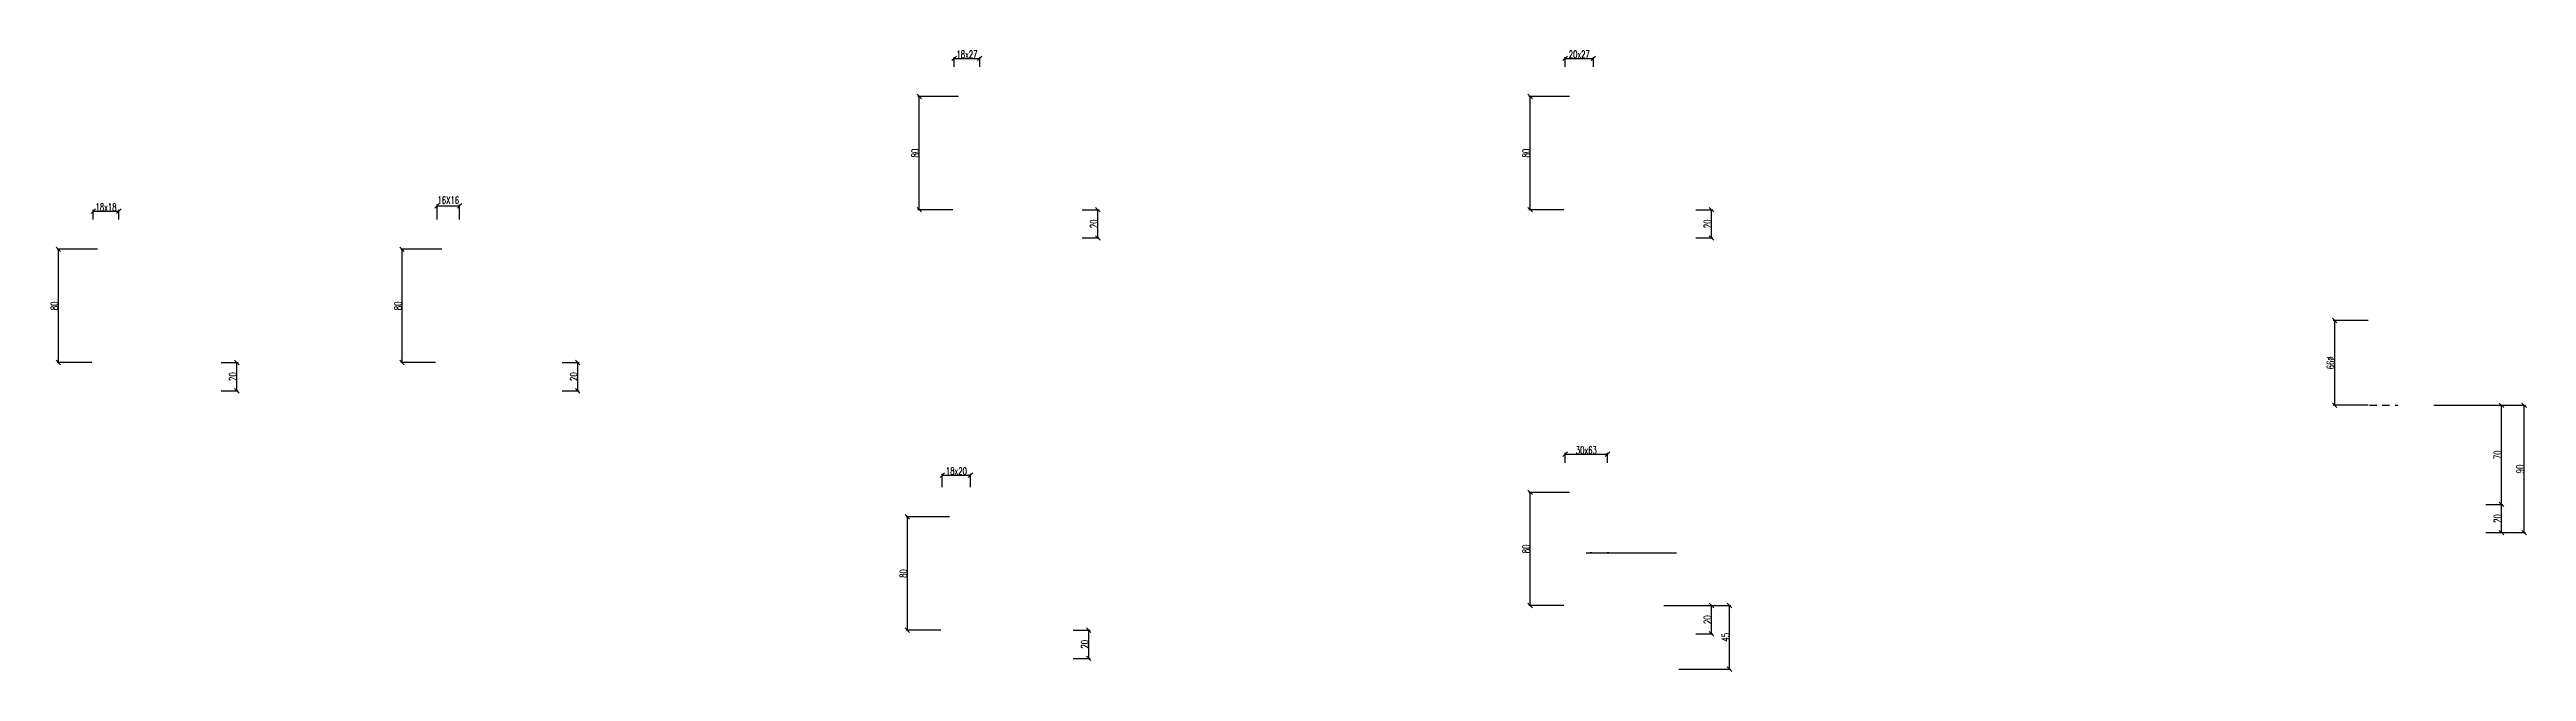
# Model space of a CAD drawing. Extents: x 307 to 786, y -197 to -94.
# Drawn here: x 670.66 to 714.44, y -168.38 to -157.4 of the extents above; entities that cross this region are included whole.
import ezdxf

# ---------------------------------------------------------------- set-up
doc = ezdxf.new("R2010")
doc.units = 0
doc.header["$LTSCALE"] = 0.5
doc.header["$MEASUREMENT"] = 0
doc.linetypes.add('DISCONTINU', pattern=[0.75, 0.5, -0.25])
doc.layers.get('DEFPOINTS').update_dxf_attribs({"linetype": 'CONTINUOUS'})
doc.layers.add('COTATION', color=7, linetype='CONTINUOUS')
doc.styles.add('ROMANS8', font='romans.shx', dxfattribs={"width": 0.7})
doc.dimstyles.new('COT50 cm', dxfattribs={"dimtxt": 0.15, "dimasz": 0.06, "dimexe": 0.03, "dimexo": 0.1, "dimgap": 0.05, "dimtad": 1, "dimdec": 0, "dimlfac": 100, "dimzin": 0, "dimdsep": 46, "dimtxsty": 'ROMANS8', "dimblk1": 'OBLIQUE', "dimblk2": 'OBLIQUE', "dimsah": 1, "dimcen": 0.03, "dimdle": 0.03, "dimclrt": 1, "dimadec": 0, "dimazin": 0, "dimtfac": 1, "dimtdec": 0, "dimtmove": 0, "dimatfit": 3, "dimfxl": 1, "dimfxlon": 1, "dimtolj": 1, "dimtzin": 0, "dimlwd": -1, "dimlwe": -1, "dimarcsym": 0})
doc.dimstyles.new('I84 1-20 cm', dxfattribs={"dimscale": 0.4, "dimtxt": 0.32, "dimasz": 0.2, "dimexe": 0.06, "dimexo": 0.06, "dimgap": 0.02, "dimtad": 1, "dimdec": 1, "dimlfac": 40, "dimzin": 9, "dimdsep": 46, "dimtxsty": 'ROMANS8', "dimblk": 'OBLIQUE', "dimcen": 0.09, "dimclrd": 256, "dimclre": 256, "dimclrt": 1, "dimadec": 0, "dimazin": 0, "dimtfac": 1, "dimtdec": 1, "dimtofl": 0, "dimtmove": 2, "dimatfit": 3, "dimfxl": 3, "dimfxlon": 1, "dimtolj": 1, "dimtzin": 0, "dimarcsym": 0})

# ---------------------------------------------------------------- blocks, each defined once
blk = doc.blocks.new('_Oblique')
at = {"layer": 'COTATION', "color": 0, "lineweight": -2}
blk.add_line((-0.5, -0.5), (0.5, 0.5), dxfattribs=at)
blk = doc.blocks.new('*D1494')
at = {"layer": 'COTATION', "lineweight": -2, "transparency": 16777216}
for p, q in [((673.692, -162.925), (673.992, -162.925)), ((673.968, -163.425), (673.968, -162.925)), ((673.692, -163.425), (673.992, -163.425))]:
    blk.add_line(p, q, dxfattribs=at)
at = {"layer": 'DEFPOINTS', "color": 0, "transparency": 16777216}
for p in [(673.668, -162.925), (673.968, -162.925), (673.668, -163.425)]:
    blk.add_point(p, dxfattribs=at)
at = {"layer": 'COTATION', "lineweight": -2, "transparency": 16777216, "xscale": 0.08000000000000002, "yscale": 0.08000000000000002, "zscale": 0.08000000000000002}
for p, rotation in [((673.968, -162.925), 90), ((673.968, -163.425), 270)]:
    blk.add_blockref('_Oblique', p, dxfattribs=dict(at, rotation=rotation))
at = {"layer": 'COTATION', "color": 1, "transparency": 16777216, "insert": (673.896, -163.175), "char_height": 0.128, "attachment_point": 5, "rotation": 90, "style": 'ROMANS8'}
blk.add_mtext('\\A1;20', dxfattribs=at)
blk = doc.blocks.new('*D1495')
at = {"layer": 'COTATION', "lineweight": -2, "transparency": 16777216}
for p, q in [((671.505, -160.925), (670.789, -160.925)), ((670.813, -162.925), (670.813, -160.925)), ((671.406, -162.925), (670.789, -162.925))]:
    blk.add_line(p, q, dxfattribs=at)
at = {"layer": 'DEFPOINTS', "color": 0, "transparency": 16777216}
for p in [(670.813, -160.925), (671.529, -160.925), (671.43, -162.925)]:
    blk.add_point(p, dxfattribs=at)
at = {"layer": 'COTATION', "lineweight": -2, "transparency": 16777216, "xscale": 0.08000000000000002, "yscale": 0.08000000000000002, "zscale": 0.08000000000000002}
for p, rotation in [((670.813, -160.925), 90), ((670.813, -162.925), 270)]:
    blk.add_blockref('_Oblique', p, dxfattribs=dict(at, rotation=rotation))
at = {"layer": 'COTATION', "color": 1, "transparency": 16777216, "insert": (670.741, -161.925), "char_height": 0.128, "attachment_point": 5, "rotation": 90, "style": 'ROMANS8'}
blk.add_mtext('\\A1;80', dxfattribs=at)
blk = doc.blocks.new('*D1498')
at = {"layer": 'COTATION', "lineweight": -2, "transparency": 16777216}
for p, q in [((671.43, -160.401), (671.43, -160.228)), ((671.88, -160.401), (671.88, -160.228)), ((671.43, -160.252), (671.88, -160.252))]:
    blk.add_line(p, q, dxfattribs=at)
at = {"layer": 'DEFPOINTS', "color": 0, "transparency": 16777216}
for p in [(671.43, -160.425), (671.88, -160.252), (671.88, -160.425)]:
    blk.add_point(p, dxfattribs=at)
at = {"layer": 'COTATION', "lineweight": -2, "transparency": 16777216, "xscale": 0.08000000000000002, "yscale": 0.08000000000000002, "zscale": 0.08000000000000002, "rotation": 180}
blk.add_blockref('_Oblique', (671.43, -160.252), dxfattribs=at)
at = {"layer": 'COTATION', "lineweight": -2, "transparency": 16777216, "xscale": 0.08000000000000002, "yscale": 0.08000000000000002, "zscale": 0.08000000000000002}
blk.add_blockref('_Oblique', (671.88, -160.252), dxfattribs=at)
at = {"layer": 'COTATION', "color": 1, "transparency": 16777216, "insert": (671.655, -160.18), "char_height": 0.128, "attachment_point": 5, "style": 'ROMANS8'}
blk.add_mtext('\\A1;18x18', dxfattribs=at)
blk = doc.blocks.new('*D1500')
at = {"layer": 'COTATION', "lineweight": -2, "transparency": 16777216}
for p, q in [((679.717, -162.925), (680.017, -162.925)), ((679.993, -163.425), (679.993, -162.925)), ((679.717, -163.425), (680.017, -163.425))]:
    blk.add_line(p, q, dxfattribs=at)
at = {"layer": 'DEFPOINTS', "color": 0, "transparency": 16777216}
for p in [(679.693, -162.925), (679.993, -162.925), (679.693, -163.425)]:
    blk.add_point(p, dxfattribs=at)
at = {"layer": 'COTATION', "lineweight": -2, "transparency": 16777216, "xscale": 0.08000000000000002, "yscale": 0.08000000000000002, "zscale": 0.08000000000000002}
for p, rotation in [((679.993, -162.925), 90), ((679.993, -163.425), 270)]:
    blk.add_blockref('_Oblique', p, dxfattribs=dict(at, rotation=rotation))
at = {"layer": 'COTATION', "color": 1, "transparency": 16777216, "insert": (679.921, -163.175), "char_height": 0.128, "attachment_point": 5, "rotation": 90, "style": 'ROMANS8'}
blk.add_mtext('\\A1;20', dxfattribs=at)
blk = doc.blocks.new('*D1501')
at = {"layer": 'COTATION', "lineweight": -2, "transparency": 16777216}
for p, q in [((677.593, -160.925), (676.864, -160.925)), ((676.888, -162.925), (676.888, -160.925)), ((677.482, -162.925), (676.864, -162.925))]:
    blk.add_line(p, q, dxfattribs=at)
at = {"layer": 'DEFPOINTS', "color": 0, "transparency": 16777216}
for p in [(676.888, -160.925), (677.617, -160.925), (677.506, -162.925)]:
    blk.add_point(p, dxfattribs=at)
at = {"layer": 'COTATION', "lineweight": -2, "transparency": 16777216, "xscale": 0.08000000000000002, "yscale": 0.08000000000000002, "zscale": 0.08000000000000002}
for p, rotation in [((676.888, -160.925), 90), ((676.888, -162.925), 270)]:
    blk.add_blockref('_Oblique', p, dxfattribs=dict(at, rotation=rotation))
at = {"layer": 'COTATION', "color": 1, "transparency": 16777216, "insert": (676.816, -161.925), "char_height": 0.128, "attachment_point": 5, "rotation": 90, "style": 'ROMANS8'}
blk.add_mtext('\\A1;80', dxfattribs=at)
blk = doc.blocks.new('*D1502')
at = {"layer": 'COTATION', "lineweight": -2, "transparency": 16777216}
for p, q in [((677.506, -160.401), (677.506, -160.134)), ((677.506, -160.158), (677.906, -160.158)), ((677.906, -160.401), (677.906, -160.134))]:
    blk.add_line(p, q, dxfattribs=at)
at = {"layer": 'DEFPOINTS', "color": 0, "transparency": 16777216}
for p in [(677.906, -160.158), (677.506, -160.425), (677.906, -160.425)]:
    blk.add_point(p, dxfattribs=at)
at = {"layer": 'COTATION', "lineweight": -2, "transparency": 16777216, "xscale": 0.08000000000000002, "yscale": 0.08000000000000002, "zscale": 0.08000000000000002, "rotation": 180}
blk.add_blockref('_Oblique', (677.506, -160.158), dxfattribs=at)
at = {"layer": 'COTATION', "lineweight": -2, "transparency": 16777216, "xscale": 0.08000000000000002, "yscale": 0.08000000000000002, "zscale": 0.08000000000000002}
blk.add_blockref('_Oblique', (677.906, -160.158), dxfattribs=at)
at = {"layer": 'COTATION', "color": 1, "transparency": 16777216, "insert": (677.706, -160.058), "char_height": 0.128, "attachment_point": 5, "style": 'ROMANS8'}
blk.add_mtext('\\A1;16X16', dxfattribs=at)
blk = doc.blocks.new('*D1515')
at = {"layer": 'COTATION', "lineweight": -2, "transparency": 16777216}
for p, q in [((688.749, -167.654), (689.049, -167.654)), ((689.025, -168.154), (689.025, -167.654)), ((688.749, -168.154), (689.049, -168.154))]:
    blk.add_line(p, q, dxfattribs=at)
at = {"layer": 'DEFPOINTS', "color": 0, "transparency": 16777216}
for p in [(688.725, -167.654), (689.025, -167.654), (688.725, -168.154)]:
    blk.add_point(p, dxfattribs=at)
at = {"layer": 'COTATION', "lineweight": -2, "transparency": 16777216, "xscale": 0.08000000000000002, "yscale": 0.08000000000000002, "zscale": 0.08000000000000002}
for p, rotation in [((689.025, -167.654), 90), ((689.025, -168.154), 270)]:
    blk.add_blockref('_Oblique', p, dxfattribs=dict(at, rotation=rotation))
at = {"layer": 'COTATION', "color": 1, "transparency": 16777216, "insert": (688.953, -167.904), "char_height": 0.128, "attachment_point": 5, "rotation": 90, "style": 'ROMANS8'}
blk.add_mtext('\\A1;20', dxfattribs=at)
blk = doc.blocks.new('*D1516')
at = {"layer": 'COTATION', "lineweight": -2, "transparency": 16777216}
for p, q in [((686.563, -165.654), (685.796, -165.654)), ((685.82, -167.654), (685.82, -165.654)), ((686.413, -167.654), (685.796, -167.654))]:
    blk.add_line(p, q, dxfattribs=at)
at = {"layer": 'DEFPOINTS', "color": 0, "transparency": 16777216}
for p in [(685.82, -165.654), (686.587, -165.654), (686.437, -167.654)]:
    blk.add_point(p, dxfattribs=at)
at = {"layer": 'COTATION', "lineweight": -2, "transparency": 16777216, "xscale": 0.08000000000000002, "yscale": 0.08000000000000002, "zscale": 0.08000000000000002}
for p, rotation in [((685.82, -165.654), 90), ((685.82, -167.654), 270)]:
    blk.add_blockref('_Oblique', p, dxfattribs=dict(at, rotation=rotation))
at = {"layer": 'COTATION', "color": 1, "transparency": 16777216, "insert": (685.748, -166.654), "char_height": 0.128, "attachment_point": 5, "rotation": 90, "style": 'ROMANS8'}
blk.add_mtext('\\A1;80', dxfattribs=at)
blk = doc.blocks.new('*D1517')
at = {"layer": 'COTATION', "lineweight": -2, "transparency": 16777216}
for p, q in [((686.437, -165.13), (686.437, -164.891)), ((686.437, -164.915), (686.937, -164.915)), ((686.937, -165.13), (686.937, -164.891))]:
    blk.add_line(p, q, dxfattribs=at)
at = {"layer": 'DEFPOINTS', "color": 0, "transparency": 16777216}
for p in [(686.937, -164.915), (686.437, -165.154), (686.937, -165.154)]:
    blk.add_point(p, dxfattribs=at)
at = {"layer": 'COTATION', "lineweight": -2, "transparency": 16777216, "xscale": 0.08000000000000002, "yscale": 0.08000000000000002, "zscale": 0.08000000000000002, "rotation": 180}
blk.add_blockref('_Oblique', (686.437, -164.915), dxfattribs=at)
at = {"layer": 'COTATION', "lineweight": -2, "transparency": 16777216, "xscale": 0.08000000000000002, "yscale": 0.08000000000000002, "zscale": 0.08000000000000002}
blk.add_blockref('_Oblique', (686.937, -164.915), dxfattribs=at)
at = {"layer": 'COTATION', "color": 1, "transparency": 16777216, "insert": (686.687, -164.843), "char_height": 0.128, "attachment_point": 5, "style": 'ROMANS8'}
blk.add_mtext('\\A1;18x20', dxfattribs=at)
blk = doc.blocks.new('*D1518')
at = {"layer": 'COTATION', "lineweight": -2, "transparency": 16777216}
for p, q in [((688.91, -160.225), (689.21, -160.225)), ((689.186, -160.725), (689.186, -160.225)), ((688.91, -160.725), (689.21, -160.725))]:
    blk.add_line(p, q, dxfattribs=at)
at = {"layer": 'DEFPOINTS', "color": 0, "transparency": 16777216}
for p in [(688.886, -160.225), (689.186, -160.225), (688.886, -160.725)]:
    blk.add_point(p, dxfattribs=at)
at = {"layer": 'COTATION', "lineweight": -2, "transparency": 16777216, "xscale": 0.08000000000000002, "yscale": 0.08000000000000002, "zscale": 0.08000000000000002}
for p, rotation in [((689.186, -160.225), 90), ((689.186, -160.725), 270)]:
    blk.add_blockref('_Oblique', p, dxfattribs=dict(at, rotation=rotation))
at = {"layer": 'COTATION', "color": 1, "transparency": 16777216, "insert": (689.114, -160.475), "char_height": 0.128, "attachment_point": 5, "rotation": 90, "style": 'ROMANS8'}
blk.add_mtext('\\A1;20', dxfattribs=at)
blk = doc.blocks.new('*D1519')
at = {"layer": 'COTATION', "lineweight": -2, "transparency": 16777216}
for p, q in [((686.723, -158.225), (686.007, -158.225)), ((686.031, -160.225), (686.031, -158.225)), ((686.624, -160.225), (686.007, -160.225))]:
    blk.add_line(p, q, dxfattribs=at)
at = {"layer": 'DEFPOINTS', "color": 0, "transparency": 16777216}
for p in [(686.031, -158.225), (686.747, -158.225), (686.648, -160.225)]:
    blk.add_point(p, dxfattribs=at)
at = {"layer": 'COTATION', "lineweight": -2, "transparency": 16777216, "xscale": 0.08000000000000002, "yscale": 0.08000000000000002, "zscale": 0.08000000000000002}
for p, rotation in [((686.031, -158.225), 90), ((686.031, -160.225), 270)]:
    blk.add_blockref('_Oblique', p, dxfattribs=dict(at, rotation=rotation))
at = {"layer": 'COTATION', "color": 1, "transparency": 16777216, "insert": (685.959, -159.225), "char_height": 0.128, "attachment_point": 5, "rotation": 90, "style": 'ROMANS8'}
blk.add_mtext('\\A1;80', dxfattribs=at)
blk = doc.blocks.new('*D1520')
at = {"layer": 'COTATION', "lineweight": -2, "transparency": 16777216}
for p, q in [((686.648, -157.701), (686.648, -157.527)), ((686.648, -157.551), (687.098, -157.551)), ((687.098, -157.701), (687.098, -157.527))]:
    blk.add_line(p, q, dxfattribs=at)
at = {"layer": 'DEFPOINTS', "color": 0, "transparency": 16777216}
for p in [(687.098, -157.551), (686.648, -157.725), (687.098, -157.725)]:
    blk.add_point(p, dxfattribs=at)
at = {"layer": 'COTATION', "lineweight": -2, "transparency": 16777216, "xscale": 0.08000000000000002, "yscale": 0.08000000000000002, "zscale": 0.08000000000000002, "rotation": 180}
blk.add_blockref('_Oblique', (686.648, -157.551), dxfattribs=at)
at = {"layer": 'COTATION', "lineweight": -2, "transparency": 16777216, "xscale": 0.08000000000000002, "yscale": 0.08000000000000002, "zscale": 0.08000000000000002}
blk.add_blockref('_Oblique', (687.098, -157.551), dxfattribs=at)
at = {"layer": 'COTATION', "color": 1, "transparency": 16777216, "insert": (686.873, -157.479), "char_height": 0.128, "attachment_point": 5, "style": 'ROMANS8'}
blk.add_mtext('\\A1;18x27', dxfattribs=at)
blk = doc.blocks.new('*D1588')
at = {"layer": 'COTATION', "lineweight": -2, "transparency": 16777216}
for p, q in [((699.758, -160.225), (700.058, -160.225)), ((700.034, -160.725), (700.034, -160.225)), ((699.758, -160.725), (700.058, -160.725))]:
    blk.add_line(p, q, dxfattribs=at)
at = {"layer": 'DEFPOINTS', "color": 0, "transparency": 16777216}
for p in [(699.734, -160.225), (700.034, -160.225), (699.734, -160.725)]:
    blk.add_point(p, dxfattribs=at)
at = {"layer": 'COTATION', "lineweight": -2, "transparency": 16777216, "xscale": 0.08000000000000002, "yscale": 0.08000000000000002, "zscale": 0.08000000000000002}
for p, rotation in [((700.034, -160.225), 90), ((700.034, -160.725), 270)]:
    blk.add_blockref('_Oblique', p, dxfattribs=dict(at, rotation=rotation))
at = {"layer": 'COTATION', "color": 1, "transparency": 16777216, "insert": (699.962, -160.475), "char_height": 0.128, "attachment_point": 5, "rotation": 90, "style": 'ROMANS8'}
blk.add_mtext('\\A1;20', dxfattribs=at)
blk = doc.blocks.new('*D1589')
at = {"layer": 'COTATION', "lineweight": -2, "transparency": 16777216}
for p, q in [((697.521, -158.225), (696.805, -158.225)), ((696.829, -160.225), (696.829, -158.225)), ((697.422, -160.225), (696.805, -160.225))]:
    blk.add_line(p, q, dxfattribs=at)
at = {"layer": 'DEFPOINTS', "color": 0, "transparency": 16777216}
for p in [(696.829, -158.225), (697.545, -158.225), (697.446, -160.225)]:
    blk.add_point(p, dxfattribs=at)
at = {"layer": 'COTATION', "lineweight": -2, "transparency": 16777216, "xscale": 0.08000000000000002, "yscale": 0.08000000000000002, "zscale": 0.08000000000000002}
for p, rotation in [((696.829, -158.225), 90), ((696.829, -160.225), 270)]:
    blk.add_blockref('_Oblique', p, dxfattribs=dict(at, rotation=rotation))
at = {"layer": 'COTATION', "color": 1, "transparency": 16777216, "insert": (696.757, -159.225), "char_height": 0.128, "attachment_point": 5, "rotation": 90, "style": 'ROMANS8'}
blk.add_mtext('\\A1;80', dxfattribs=at)
blk = doc.blocks.new('*D1590')
at = {"layer": 'COTATION', "lineweight": -2, "transparency": 16777216}
for p, q in [((697.446, -157.701), (697.446, -157.527)), ((697.446, -157.551), (697.946, -157.551)), ((697.946, -157.701), (697.946, -157.527))]:
    blk.add_line(p, q, dxfattribs=at)
at = {"layer": 'DEFPOINTS', "color": 0, "transparency": 16777216}
for p in [(697.946, -157.551), (697.446, -157.725), (697.946, -157.725)]:
    blk.add_point(p, dxfattribs=at)
at = {"layer": 'COTATION', "lineweight": -2, "transparency": 16777216, "xscale": 0.08000000000000002, "yscale": 0.08000000000000002, "zscale": 0.08000000000000002, "rotation": 180}
blk.add_blockref('_Oblique', (697.446, -157.551), dxfattribs=at)
at = {"layer": 'COTATION', "lineweight": -2, "transparency": 16777216, "xscale": 0.08000000000000002, "yscale": 0.08000000000000002, "zscale": 0.08000000000000002}
blk.add_blockref('_Oblique', (697.946, -157.551), dxfattribs=at)
at = {"layer": 'COTATION', "color": 1, "transparency": 16777216, "insert": (697.696, -157.479), "char_height": 0.128, "attachment_point": 5, "style": 'ROMANS8'}
blk.add_mtext('\\A1;20x27', dxfattribs=at)
blk = doc.blocks.new('*D1591')
at = {"layer": 'COTATION', "lineweight": -2, "transparency": 16777216}
for p, q in [((699.758, -167.22), (700.058, -167.22)), ((700.034, -167.72), (700.034, -167.22)), ((699.758, -167.72), (700.058, -167.72))]:
    blk.add_line(p, q, dxfattribs=at)
at = {"layer": 'DEFPOINTS', "color": 0, "transparency": 16777216}
for p in [(699.734, -167.22), (700.034, -167.22), (699.734, -167.72)]:
    blk.add_point(p, dxfattribs=at)
at = {"layer": 'COTATION', "lineweight": -2, "transparency": 16777216, "xscale": 0.08000000000000002, "yscale": 0.08000000000000002, "zscale": 0.08000000000000002}
for p, rotation in [((700.034, -167.22), 90), ((700.034, -167.72), 270)]:
    blk.add_blockref('_Oblique', p, dxfattribs=dict(at, rotation=rotation))
at = {"layer": 'COTATION', "color": 1, "transparency": 16777216, "insert": (699.962, -167.47), "char_height": 0.128, "attachment_point": 5, "rotation": 90, "style": 'ROMANS8'}
blk.add_mtext('\\A1;20', dxfattribs=at)
blk = doc.blocks.new('*D1592')
at = {"layer": 'COTATION', "lineweight": -2, "transparency": 16777216}
for p, q in [((697.521, -165.22), (696.805, -165.22)), ((696.829, -167.22), (696.829, -165.22)), ((697.422, -167.22), (696.805, -167.22))]:
    blk.add_line(p, q, dxfattribs=at)
at = {"layer": 'DEFPOINTS', "color": 0, "transparency": 16777216}
for p in [(696.829, -165.22), (697.545, -165.22), (697.446, -167.22)]:
    blk.add_point(p, dxfattribs=at)
at = {"layer": 'COTATION', "lineweight": -2, "transparency": 16777216, "xscale": 0.08000000000000002, "yscale": 0.08000000000000002, "zscale": 0.08000000000000002}
for p, rotation in [((696.829, -165.22), 90), ((696.829, -167.22), 270)]:
    blk.add_blockref('_Oblique', p, dxfattribs=dict(at, rotation=rotation))
at = {"layer": 'COTATION', "color": 1, "transparency": 16777216, "insert": (696.757, -166.22), "char_height": 0.128, "attachment_point": 5, "rotation": 90, "style": 'ROMANS8'}
blk.add_mtext('\\A1;80', dxfattribs=at)
blk = doc.blocks.new('*D1593')
at = {"layer": 'COTATION', "lineweight": -2, "transparency": 16777216}
for p, q in [((697.446, -164.696), (697.446, -164.523)), ((697.446, -164.547), (698.196, -164.547)), ((698.196, -164.696), (698.196, -164.523))]:
    blk.add_line(p, q, dxfattribs=at)
at = {"layer": 'DEFPOINTS', "color": 0, "transparency": 16777216}
for p in [(698.196, -164.547), (697.446, -164.72), (698.196, -164.72)]:
    blk.add_point(p, dxfattribs=at)
at = {"layer": 'COTATION', "lineweight": -2, "transparency": 16777216, "xscale": 0.08000000000000002, "yscale": 0.08000000000000002, "zscale": 0.08000000000000002, "rotation": 180}
blk.add_blockref('_Oblique', (697.446, -164.547), dxfattribs=at)
at = {"layer": 'COTATION', "lineweight": -2, "transparency": 16777216, "xscale": 0.08000000000000002, "yscale": 0.08000000000000002, "zscale": 0.08000000000000002}
blk.add_blockref('_Oblique', (698.196, -164.547), dxfattribs=at)
at = {"layer": 'COTATION', "color": 1, "transparency": 16777216, "insert": (697.821, -164.475), "char_height": 0.128, "attachment_point": 5, "style": 'ROMANS8'}
blk.add_mtext('\\A1;30x63', dxfattribs=at)
blk = doc.blocks.new('*D1594')
at = {"layer": 'COTATION', "lineweight": -2, "transparency": 16777216}
for p, q in [((699.189, -167.22), (700.376, -167.22)), ((700.352, -168.345), (700.352, -167.22)), ((699.458, -168.345), (700.376, -168.345))]:
    blk.add_line(p, q, dxfattribs=at)
at = {"layer": 'DEFPOINTS', "color": 0, "transparency": 16777216}
for p in [(699.165, -167.22), (700.352, -167.22), (699.434, -168.345)]:
    blk.add_point(p, dxfattribs=at)
at = {"layer": 'COTATION', "lineweight": -2, "transparency": 16777216, "xscale": 0.08000000000000002, "yscale": 0.08000000000000002, "zscale": 0.08000000000000002}
for p, rotation in [((700.352, -167.22), 90), ((700.352, -168.345), 270)]:
    blk.add_blockref('_Oblique', p, dxfattribs=dict(at, rotation=rotation))
at = {"layer": 'COTATION', "color": 1, "transparency": 16777216, "insert": (700.28, -167.782), "char_height": 0.128, "attachment_point": 5, "rotation": 90, "style": 'ROMANS8'}
blk.add_mtext('\\A1;45', dxfattribs=at)
blk = doc.blocks.new('*D1595')
at = {"layer": 'COTATION', "lineweight": -2, "transparency": 16777216}
for p, q in [((713.723, -165.432), (714.023, -165.432)), ((713.999, -165.932), (713.999, -165.432)), ((713.723, -165.932), (714.023, -165.932))]:
    blk.add_line(p, q, dxfattribs=at)
at = {"layer": 'DEFPOINTS', "color": 0, "transparency": 16777216}
for p in [(713.699, -165.432), (713.999, -165.432), (713.699, -165.932)]:
    blk.add_point(p, dxfattribs=at)
at = {"layer": 'COTATION', "lineweight": -2, "transparency": 16777216, "xscale": 0.08000000000000002, "yscale": 0.08000000000000002, "zscale": 0.08000000000000002}
for p, rotation in [((713.999, -165.432), 90), ((713.999, -165.932), 270)]:
    blk.add_blockref('_Oblique', p, dxfattribs=dict(at, rotation=rotation))
at = {"layer": 'COTATION', "color": 1, "transparency": 16777216, "insert": (713.927, -165.682), "char_height": 0.128, "attachment_point": 5, "rotation": 90, "style": 'ROMANS8'}
blk.add_mtext('\\A1;20', dxfattribs=at)
blk = doc.blocks.new('*D1596')
at = {"layer": 'COTATION', "lineweight": -2, "transparency": 16777216}
for p, q in [((711.642, -162.182), (711.025, -162.182)), ((711.049, -163.682), (711.049, -162.182)), ((711.642, -163.682), (711.025, -163.682))]:
    blk.add_line(p, q, dxfattribs=at)
at = {"layer": 'DEFPOINTS', "color": 0, "transparency": 16777216}
for p in [(711.049, -162.182), (711.666, -162.182), (711.666, -163.682)]:
    blk.add_point(p, dxfattribs=at)
at = {"layer": 'COTATION', "lineweight": -2, "transparency": 16777216, "xscale": 0.08000000000000002, "yscale": 0.08000000000000002, "zscale": 0.08000000000000002}
for p, rotation in [((711.049, -162.182), 90), ((711.049, -163.682), 270)]:
    blk.add_blockref('_Oblique', p, dxfattribs=dict(at, rotation=rotation))
at = {"layer": 'COTATION', "color": 1, "transparency": 16777216, "insert": (710.977, -162.932), "char_height": 0.128, "attachment_point": 5, "rotation": 90, "style": 'ROMANS8'}
blk.add_mtext('\\A1;66%%c', dxfattribs=at)
blk = doc.blocks.new('*D1597')
at = {"layer": 'COTATION', "lineweight": -2, "transparency": 16777216}
for p, q in [((712.799, -163.682), (714.023, -163.682)), ((713.999, -165.432), (713.999, -163.682)), ((713.723, -165.432), (714.023, -165.432))]:
    blk.add_line(p, q, dxfattribs=at)
at = {"layer": 'DEFPOINTS', "color": 0, "transparency": 16777216}
for p in [(712.166, -163.682), (713.999, -163.682), (713.699, -165.432)]:
    blk.add_point(p, dxfattribs=at)
at = {"layer": 'COTATION', "lineweight": -2, "transparency": 16777216, "xscale": 0.08000000000000002, "yscale": 0.08000000000000002, "zscale": 0.08000000000000002}
for p, rotation in [((713.999, -163.682), 90), ((713.999, -165.432), 270)]:
    blk.add_blockref('_Oblique', p, dxfattribs=dict(at, rotation=rotation))
at = {"layer": 'COTATION', "color": 1, "transparency": 16777216, "insert": (713.927, -164.557), "char_height": 0.128, "attachment_point": 5, "rotation": 90, "style": 'ROMANS8'}
blk.add_mtext('\\A1;70', dxfattribs=at)
blk = doc.blocks.new('*D1598')
at = {"layer": 'COTATION', "lineweight": -2, "transparency": 16777216}
for p, q in [((713.752, -163.682), (714.423, -163.682)), ((714.399, -165.932), (714.399, -163.682)), ((713.83, -165.932), (714.423, -165.932))]:
    blk.add_line(p, q, dxfattribs=at)
at = {"layer": 'DEFPOINTS', "color": 0, "transparency": 16777216}
for p in [(713.728, -163.682), (714.399, -163.682), (713.806, -165.932)]:
    blk.add_point(p, dxfattribs=at)
at = {"layer": 'COTATION', "lineweight": -2, "transparency": 16777216, "xscale": 0.08000000000000002, "yscale": 0.08000000000000002, "zscale": 0.08000000000000002}
for p, rotation in [((714.399, -163.682), 90), ((714.399, -165.932), 270)]:
    blk.add_blockref('_Oblique', p, dxfattribs=dict(at, rotation=rotation))
at = {"layer": 'COTATION', "color": 1, "transparency": 16777216, "insert": (714.327, -164.807), "char_height": 0.128, "attachment_point": 5, "rotation": 90, "style": 'ROMANS8'}
blk.add_mtext('\\A1;90', dxfattribs=at)

msp = doc.modelspace()

# ---------------------------------------------------------------- linework, layer by layer
at = {"layer": 'COTATION', "linetype": 'DISCONTINU', "ltscale": 0.5}
msp.add_line((711.6663, -163.6821), (712.1663, -163.6821), dxfattribs=at)

# ---------------------------------------------------------------- dimensions: what is measured, and where the dimension line sits
at = {"layer": 'COTATION'}
for base, p1, p2, text, picture, middle in [((687.098, -157.5513), (686.648, -157.7247), (687.098, -157.7247), '<>x27', '*D1520', (686.873, -157.4793)), ((697.9461, -157.5513), (697.4461, -157.7247), (697.9461, -157.7247), '<>x27', '*D1590', (697.6961, -157.4793)), ((671.8801, -160.2519), (671.4301, -160.4253), (671.8801, -160.4253), '<>x18', '*D1498', (671.6551, -160.1799)), ((677.9056, -160.1578), (677.5056, -160.4253), (677.9056, -160.4253), '<>X16', '*D1502', (677.7056, -160.0578)), ((698.1961, -164.5466), (697.4461, -164.72), (698.1961, -164.72), '<>x63', '*D1593', (697.8211, -164.4746)), ((686.9372, -164.9147), (686.4372, -165.1539), (686.9372, -165.1539), '18x20', '*D1517', (686.6872, -164.8427))]:
    dim = msp.add_linear_dim(base=base, p1=p1, p2=p2, text=text, dimstyle='I84 1-20 cm', dxfattribs=at)
    dim.commit()
    dim.dimension.update_dxf_attribs({"geometry": picture, "text_midpoint": middle})
for base, p1, p2, picture, middle in [((686.0307, -158.2247), (686.648, -160.2247), (686.7469, -158.2247), '*D1519', (685.9587, -159.2247)), ((696.8288, -158.2247), (697.4461, -160.2247), (697.545, -158.2247), '*D1589', (696.7568, -159.2247)), ((689.1855, -160.2247), (688.8855, -160.7247), (688.8855, -160.2247), '*D1518', (689.1135, -160.4747)), ((700.0336, -160.2247), (699.7336, -160.7247), (699.7336, -160.2247), '*D1588', (699.9616, -160.4747)), ((670.8128, -160.9253), (671.4301, -162.9253), (671.529, -160.9253), '*D1495', (670.7408, -161.9253)), ((676.8883, -160.9253), (677.5056, -162.9253), (677.6165, -160.9253), '*D1501', (676.8163, -161.9253)), ((673.9676, -162.9253), (673.6676, -163.4253), (673.6676, -162.9253), '*D1494', (673.8956, -163.1753)), ((679.9931, -162.9253), (679.6931, -163.4253), (679.6931, -162.9253), '*D1500', (679.9211, -163.1753)), ((713.999, -163.6821), (713.699, -165.4321), (712.1663, -163.6821), '*D1597', (713.927, -164.5571)), ((714.399, -163.6821), (713.8057, -165.9321), (713.7282, -163.6821), '*D1598', (714.327, -164.8071)), ((696.8288, -165.22), (697.4461, -167.22), (697.545, -165.22), '*D1592', (696.7568, -166.22)), ((713.999, -165.4321), (713.699, -165.9321), (713.699, -165.4321), '*D1595', (713.927, -165.6821)), ((685.8199, -165.6539), (686.4372, -167.6539), (686.5872, -165.6539), '*D1516', (685.7479, -166.6539)), ((700.3521, -167.22), (699.4336, -168.345), (699.1654, -167.22), '*D1594', (700.2801, -167.7825)), ((700.0336, -167.22), (699.7336, -167.72), (699.7336, -167.22), '*D1591', (699.9616, -167.47)), ((689.0247, -167.6539), (688.7247, -168.1539), (688.7247, -167.6539), '*D1515', (688.9527, -167.9039))]:
    dim = msp.add_linear_dim(base=base, p1=p1, p2=p2, angle=90, dimstyle='I84 1-20 cm', dxfattribs=at)
    dim.commit()
    dim.dimension.update_dxf_attribs({"geometry": picture, "text_midpoint": middle})
dim = msp.add_linear_dim(base=(711.0489, -162.1821), p1=(711.6663, -163.6821), p2=(711.6663, -162.1821), angle=90, text='66%%c', dimstyle='I84 1-20 cm', dxfattribs=at)
dim.commit()
dim.dimension.update_dxf_attribs({"geometry": '*D1596', "text_midpoint": (710.9769, -162.9321)})

# ---------------------------------------------------------------- leaders
for points in [[(697.8211, -166.2876), (699.4177, -166.2876)], [(698.1211, -166.2876), (699.4177, -166.2876)]]:
    msp.add_leader(points, dimstyle='COT50 cm', override={"dimasz": 0.1, "dimtad": 0, "dimfxl": 0.3}, dxfattribs=at)

doc.saveas('drawing.dxf')
